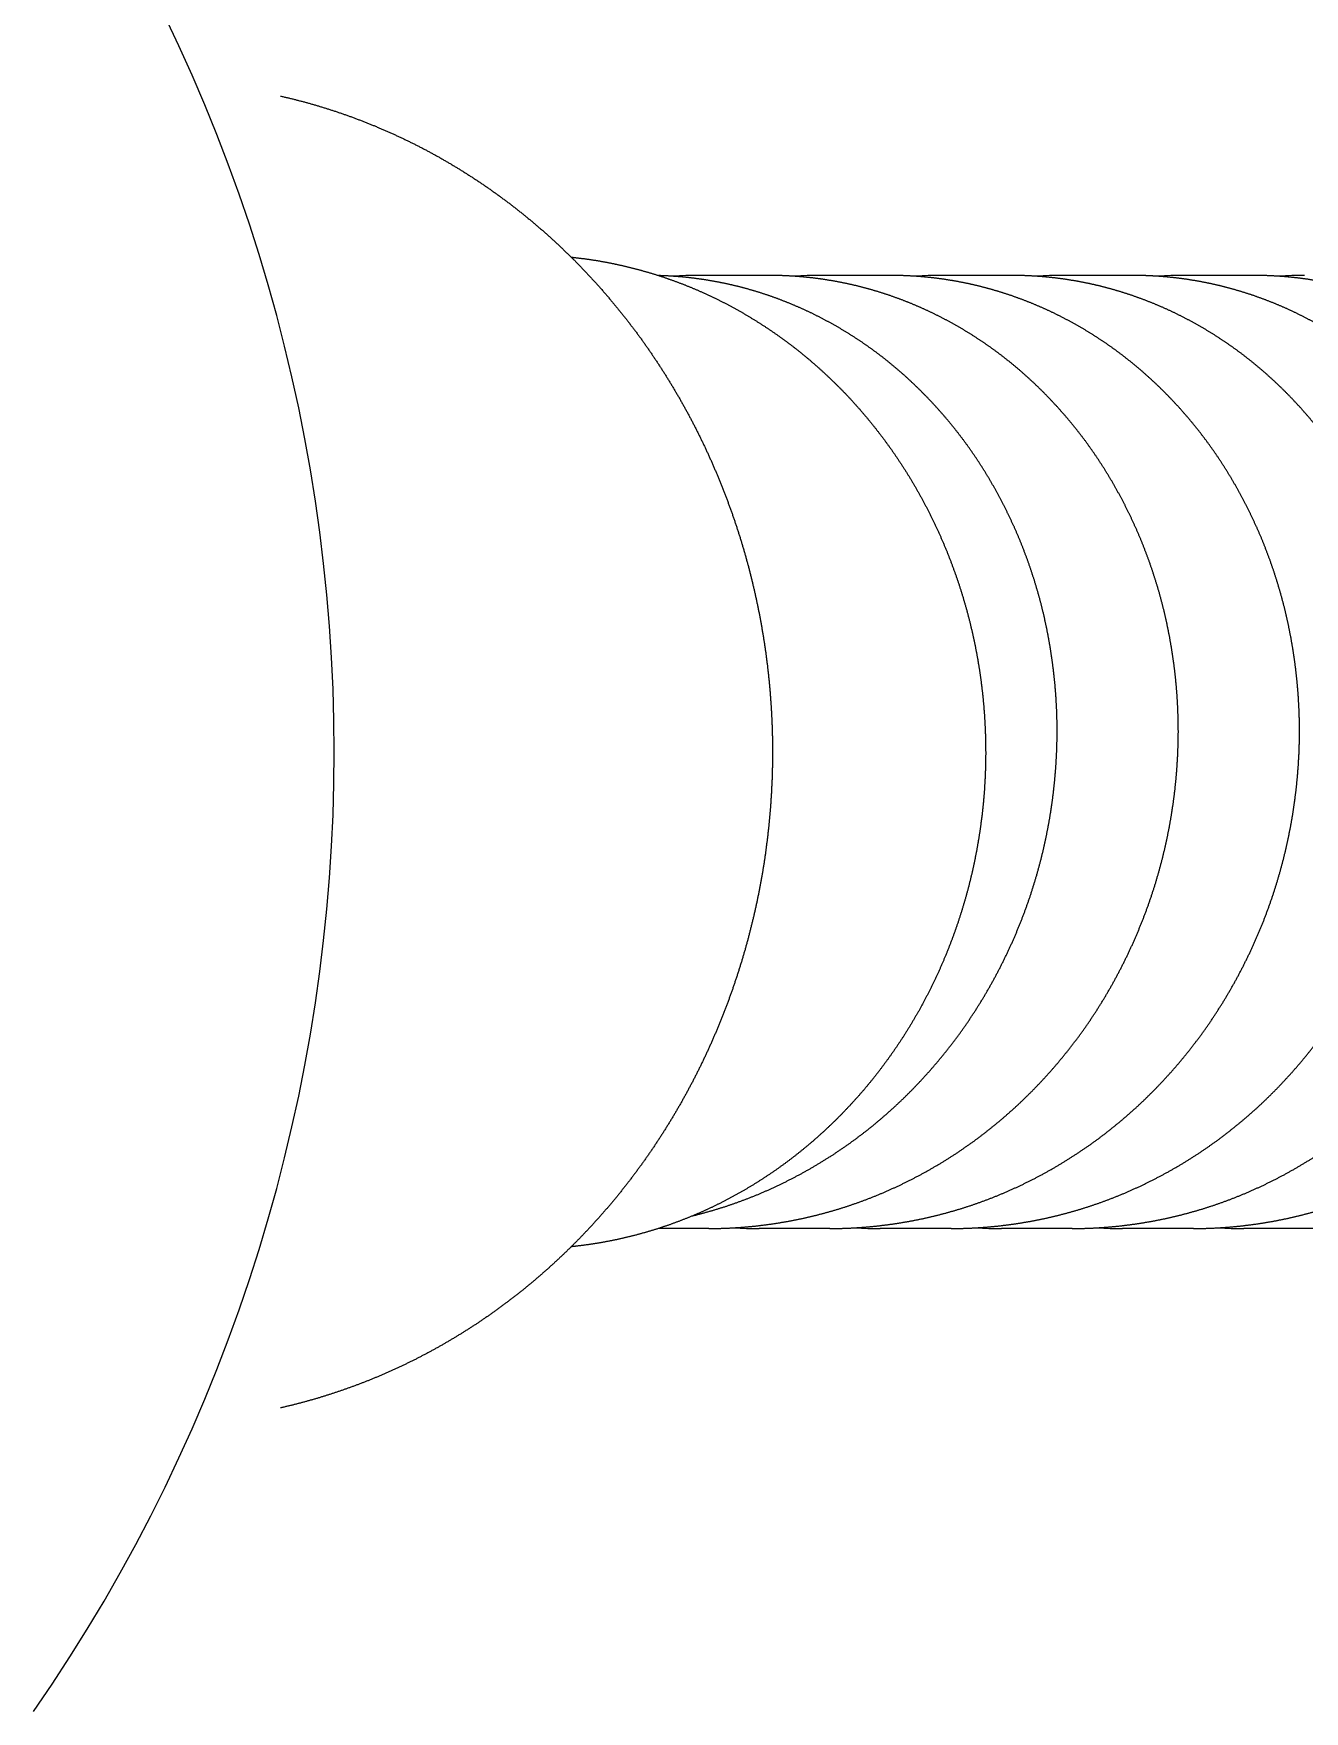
# Model space of a CAD drawing. Header units: millimetres. Extents: x 5066 to 5486, y -1867 to -1273.
# Drawn here: x 5408.071 to 5411.804, y -1439.068 to -1434.139 of the extents above; entities that cross this region are included whole.
import ezdxf

# ---------------------------------------------------------------- set-up
doc = ezdxf.new("R2010")
doc.units = ezdxf.units.MM
doc.header["$LTSCALE"] = 7
doc.header["$MEASUREMENT"] = 0
doc.layers.add('DWG', color=7, linetype='CONTINUOUS')

msp = doc.modelspace()

# ---------------------------------------------------------------- linework, layer by layer
at = {"layer": 'DWG'}
for p, q in [((5410.2324, -1434.8496), (5410.0242, -1434.8496)), ((5410.5884, -1434.8496), (5410.3802, -1434.8496)), ((5410.9444, -1434.8496), (5410.7362, -1434.8496)), ((5411.3004, -1434.8496), (5411.0922, -1434.8496)), ((5411.6563, -1434.8496), (5411.4482, -1434.8496)), ((5410.0544, -1437.6496), (5409.9063, -1437.6496)), ((5410.4104, -1437.6496), (5410.2022, -1437.6496)), ((5410.7664, -1437.6496), (5410.5582, -1437.6496)), ((5411.1224, -1437.6496), (5410.9142, -1437.6496)), ((5411.4784, -1437.6496), (5411.2702, -1437.6496)), ((5411.8343, -1437.6496), (5411.6262, -1437.6496))]:
    msp.add_line(p, q, dxfattribs=at)
for centre, radius, start, end in [((5404.0144, -1436.2496), 4.9399, 325.2097, 34.7918), ((5410.0219, -1435.8143), 0.9648, 89.8601, 94.2407), ((5410.3779, -1435.8143), 0.9648, 89.8601, 94.2407), ((5410.7339, -1435.8143), 0.9648, 89.8601, 94.2407), ((5411.0898, -1435.8143), 0.9648, 89.8601, 94.2407), ((5411.4458, -1435.8143), 0.9648, 89.8601, 94.2407), ((5411.8018, -1435.8143), 0.9648, 89.8601, 94.2407), ((5410.2, -1436.4778), 1.1718, 266.4936, 270.1065), ((5410.556, -1436.4778), 1.1718, 266.4936, 270.1065), ((5410.912, -1436.4778), 1.1718, 266.4936, 270.1065), ((5411.268, -1436.4778), 1.1718, 266.4936, 270.1065), ((5411.624, -1436.4778), 1.1718, 266.4936, 270.1065)]:
    msp.add_arc(centre, radius, start, end, dxfattribs=at)
for points, knots in [([(5408.7964, -1434.3226), (5408.8368, -1434.3322), (5408.8769, -1434.3428), (5408.9169, -1434.3545), (5408.9565, -1434.3671), (5408.9959, -1434.3806), (5409.035, -1434.3952), (5409.0738, -1434.4107), (5409.1122, -1434.4271), (5409.1503, -1434.4445), (5409.1879, -1434.4628), (5409.2252, -1434.4821), (5409.2621, -1434.5022), (5409.2985, -1434.5233), (5409.3345, -1434.5452), (5409.3701, -1434.5681), (5409.4052, -1434.5919), (5409.4399, -1434.6166), (5409.474, -1434.642), (5409.5075, -1434.6684), (5409.5405, -1434.6955), (5409.5729, -1434.7234), (5409.6047, -1434.7522), (5409.6358, -1434.7817), (5409.6664, -1434.8119), (5409.6962, -1434.8429), (5409.7255, -1434.8746), (5409.754, -1434.9071), (5409.7818, -1434.9402), (5409.8073, -1434.9719), (5409.8322, -1435.0041), (5409.8564, -1435.0369), (5409.8799, -1435.0703), (5409.9028, -1435.1042), (5409.925, -1435.1386), (5409.9465, -1435.1735), (5409.9673, -1435.2089), (5409.9875, -1435.2448), (5410.0069, -1435.2811), (5410.0256, -1435.3179), (5410.0435, -1435.355), (5410.0607, -1435.3926), (5410.0772, -1435.4306), (5410.0929, -1435.4689), (5410.1079, -1435.5077), (5410.1222, -1435.5469), (5410.1357, -1435.5864), (5410.1483, -1435.6261), (5410.1602, -1435.6662), (5410.1713, -1435.7065), (5410.1816, -1435.7471), (5410.1911, -1435.7878), (5410.1998, -1435.8288), (5410.2077, -1435.87), (5410.2148, -1435.9114), (5410.2211, -1435.9529), (5410.2265, -1435.9945), (5410.2311, -1436.0363), (5410.2349, -1436.0781), (5410.2379, -1436.1201), (5410.24, -1436.1622), (5410.2413, -1436.2043), (5410.2418, -1436.2464), (5410.2414, -1436.2885), (5410.2403, -1436.3306), (5410.2382, -1436.3727), (5410.2354, -1436.4147), (5410.2317, -1436.4566), (5410.2272, -1436.4985), (5410.2219, -1436.5402), (5410.2158, -1436.5818), (5410.2088, -1436.6232), (5410.201, -1436.6645), (5410.1924, -1436.7056), (5410.183, -1436.7465), (5410.1728, -1436.7871), (5410.1618, -1436.8275), (5410.15, -1436.8676), (5410.1374, -1436.9075), (5410.124, -1436.947), (5410.1099, -1436.9863), (5410.0949, -1437.0252), (5410.0792, -1437.0637), (5410.0628, -1437.1019), (5410.0456, -1437.1397), (5410.0276, -1437.1771), (5410.0089, -1437.2141), (5409.9895, -1437.2507), (5409.9693, -1437.2867), (5409.9485, -1437.3223), (5409.927, -1437.3573), (5409.9048, -1437.3919), (5409.882, -1437.4259), (5409.8584, -1437.4594), (5409.8342, -1437.4923), (5409.8094, -1437.5247), (5409.7839, -1437.5565), (5409.7578, -1437.5877), (5409.731, -1437.6183), (5409.7037, -1437.6483), (5409.6758, -1437.6776), (5409.6472, -1437.7063), (5409.6182, -1437.7343), (5409.5885, -1437.7617), (5409.5585, -1437.7882), (5409.528, -1437.8141), (5409.4969, -1437.8392), (5409.4654, -1437.8636), (5409.4333, -1437.8873), (5409.4008, -1437.9103), (5409.3679, -1437.9325), (5409.3345, -1437.9539), (5409.3007, -1437.9745), (5409.2665, -1437.9944), (5409.2319, -1438.0135), (5409.1969, -1438.0318), (5409.1616, -1438.0492), (5409.1259, -1438.0659), (5409.0899, -1438.0817), (5409.0541, -1438.0965), (5409.018, -1438.1104), (5408.9816, -1438.1235), (5408.945, -1438.1358), (5408.9082, -1438.1473), (5408.8711, -1438.1579), (5408.8338, -1438.1677), (5408.7964, -1438.1766)], [0.20457, 0.20457, 0.227243, 0.249915, 0.272588, 0.29526, 0.317933, 0.340605, 0.363278, 0.38595, 0.408623, 0.431295, 0.453968, 0.47664, 0.499313, 0.521985, 0.544762, 0.567539, 0.590317, 0.613094, 0.635871, 0.658648, 0.681425, 0.704202, 0.726979, 0.749756, 0.772533, 0.795311, 0.818088, 0.840865, 0.862237, 0.88361, 0.904982, 0.926355, 0.947727, 0.9691, 0.990472, 1.011845, 1.033217, 1.05459, 1.075962, 1.097335, 1.118707, 1.14008, 1.161452, 1.182905, 1.204357, 1.225809, 1.247262, 1.268714, 1.290167, 1.311619, 1.333071, 1.354524, 1.375976, 1.397429, 1.418881, 1.440333, 1.461786, 1.483238, 1.504724, 1.52621, 1.547696, 1.569183, 1.590669, 1.612155, 1.633641, 1.655127, 1.676613, 1.698099, 1.719586, 1.741072, 1.762558, 1.784044, 1.80553, 1.827006, 1.848483, 1.869959, 1.891435, 1.912911, 1.934388, 1.955864, 1.97734, 1.998817, 2.020293, 2.041769, 2.063245, 2.084722, 2.106198, 2.127674, 2.149096, 2.170517, 2.191938, 2.21336, 2.234781, 2.256202, 2.277624, 2.299045, 2.320466, 2.341888, 2.363309, 2.38473, 2.406152, 2.427573, 2.448995, 2.470316, 2.491638, 2.51296, 2.534282, 2.555604, 2.576925, 2.598247, 2.619569, 2.640891, 2.662213, 2.683534, 2.704856, 2.726178, 2.7475, 2.768822, 2.789847, 2.810872, 2.831897, 2.852922, 2.873947, 2.894972, 2.915997, 2.937022, 2.937022]), ([(5409.6504, -1434.796), (5409.6572, -1434.7966), (5409.69, -1434.8006), (5409.7227, -1434.8054), (5409.7553, -1434.8111), (5409.7877, -1434.8177), (5409.82, -1434.8252), (5409.8521, -1434.8335), (5409.884, -1434.8426), (5409.9157, -1434.8526), (5409.9472, -1434.8635), (5409.9784, -1434.8752), (5410.0093, -1434.8877), (5410.04, -1434.9011), (5410.0703, -1434.9152), (5410.1003, -1434.9302), (5410.13, -1434.946), (5410.1592, -1434.9625), (5410.1881, -1434.9799), (5410.2166, -1434.998), (5410.2447, -1435.0168), (5410.2724, -1435.0364), (5410.2996, -1435.0567), (5410.3263, -1435.0778), (5410.3526, -1435.0996), (5410.3783, -1435.1221), (5410.4036, -1435.1452), (5410.4283, -1435.1691), (5410.4525, -1435.1935), (5410.4761, -1435.2187), (5410.4991, -1435.2444), (5410.5216, -1435.2708), (5410.5434, -1435.2977), (5410.5646, -1435.3252), (5410.5852, -1435.3533), (5410.6052, -1435.3819), (5410.6244, -1435.4111), (5410.6431, -1435.4407), (5410.6611, -1435.4709), (5410.6784, -1435.5016), (5410.6949, -1435.5327), (5410.7108, -1435.5642), (5410.726, -1435.5961), (5410.7404, -1435.6285), (5410.7541, -1435.6612), (5410.767, -1435.6943), (5410.7792, -1435.7277), (5410.7907, -1435.7614), (5410.8013, -1435.7954), (5410.8112, -1435.8297), (5410.8203, -1435.8643), (5410.8287, -1435.8991), (5410.8362, -1435.9341), (5410.843, -1435.9693), (5410.8489, -1436.0047), (5410.854, -1436.0402), (5410.8584, -1436.0758), (5410.8619, -1436.1116), (5410.8646, -1436.1474), (5410.8665, -1436.1833), (5410.8676, -1436.2193), (5410.8679, -1436.2552), (5410.8674, -1436.2912), (5410.866, -1436.3271), (5410.8639, -1436.363), (5410.8609, -1436.3988), (5410.8571, -1436.4346), (5410.8525, -1436.4702), (5410.8471, -1436.5057), (5410.8409, -1436.541), (5410.8339, -1436.5762), (5410.8261, -1436.6111), (5410.8175, -1436.6459), (5410.8082, -1436.6804), (5410.798, -1436.7146), (5410.7871, -1436.7486), (5410.7754, -1436.7822), (5410.763, -1436.8155), (5410.7498, -1436.8485), (5410.7358, -1436.8811), (5410.7212, -1436.9134), (5410.7058, -1436.9452), (5410.6896, -1436.9766), (5410.6728, -1437.0076), (5410.6553, -1437.0381), (5410.6371, -1437.0681), (5410.6182, -1437.0977), (5410.5986, -1437.1267), (5410.5784, -1437.1552), (5410.5576, -1437.1831), (5410.5362, -1437.2105), (5410.5141, -1437.2373), (5410.4914, -1437.2634), (5410.4682, -1437.289), (5410.4443, -1437.314), (5410.42, -1437.3382), (5410.395, -1437.3619), (5410.3696, -1437.3848), (5410.3436, -1437.4071), (5410.3171, -1437.4287), (5410.2902, -1437.4495), (5410.2627, -1437.4697), (5410.2349, -1437.489), (5410.2066, -1437.5076), (5410.178, -1437.5255), (5410.1489, -1437.5426), (5410.1194, -1437.5589), (5410.0896, -1437.5744), (5410.0595, -1437.5891), (5410.029, -1437.603), (5409.9982, -1437.616), (5409.9671, -1437.6283), (5409.9358, -1437.6397), (5409.9042, -1437.6503), (5409.8723, -1437.66), (5409.8383, -1437.6694), (5409.8041, -1437.6778), (5409.7697, -1437.6852), (5409.7351, -1437.6916), (5409.7003, -1437.6971), (5409.6655, -1437.7016), (5409.6504, -1437.7031)], [6.376314, 6.376314, 6.381399, 6.405952, 6.430506, 6.455059, 6.479613, 6.504166, 6.52872, 6.553273, 6.577826, 6.60238, 6.62695, 6.651519, 6.676089, 6.700659, 6.725229, 6.749799, 6.774368, 6.798938, 6.823508, 6.848078, 6.872648, 6.897217, 6.921787, 6.946393, 6.970999, 6.995604, 7.02021, 7.044816, 7.069422, 7.094027, 7.118633, 7.143239, 7.167844, 7.19245, 7.217056, 7.241661, 7.2663, 7.290939, 7.315578, 7.340217, 7.364855, 7.389494, 7.414133, 7.438772, 7.46341, 7.488049, 7.512688, 7.537327, 7.561966, 7.586624, 7.611282, 7.63594, 7.660599, 7.685257, 7.709915, 7.734573, 7.759232, 7.78389, 7.808548, 7.833206, 7.857865, 7.882523, 7.907187, 7.93185, 7.956514, 7.981178, 8.005841, 8.030505, 8.055169, 8.079832, 8.104496, 8.12916, 8.153823, 8.178487, 8.203151, 8.227807, 8.252462, 8.277118, 8.301774, 8.32643, 8.351086, 8.375742, 8.400398, 8.425053, 8.449709, 8.474365, 8.499021, 8.523677, 8.548311, 8.572944, 8.597578, 8.622212, 8.646846, 8.671479, 8.696113, 8.720747, 8.74538, 8.770014, 8.794648, 8.819282, 8.843915, 8.868514, 8.893113, 8.917712, 8.942311, 8.96691, 8.991509, 9.016107, 9.040706, 9.065305, 9.089904, 9.114503, 9.139102, 9.163701, 9.189808, 9.215916, 9.242024, 9.268132, 9.294239, 9.320347, 9.331649, 9.331649]), ([(5410.0081, -1437.6119), (5410.0337, -1437.6054), (5410.0664, -1437.5962), (5410.0989, -1437.5862), (5410.131, -1437.5754), (5410.1649, -1437.5629), (5410.1986, -1437.5495), (5410.2319, -1437.5351), (5410.2649, -1437.5197), (5410.2976, -1437.5035), (5410.3299, -1437.4864), (5410.3617, -1437.4683), (5410.393, -1437.4495), (5410.4239, -1437.4298), (5410.4543, -1437.4092), (5410.484, -1437.3879), (5410.5132, -1437.3658), (5410.5419, -1437.3428), (5410.57, -1437.319), (5410.5976, -1437.2944), (5410.6246, -1437.269), (5410.651, -1437.2429), (5410.6767, -1437.216), (5410.7018, -1437.1885), (5410.7262, -1437.1603), (5410.7498, -1437.1315), (5410.7728, -1437.1021), (5410.7949, -1437.0721), (5410.8163, -1437.0416), (5410.8369, -1437.0104), (5410.8568, -1436.9787), (5410.8759, -1436.9464), (5410.8942, -1436.9135), (5410.9117, -1436.8801), (5410.9284, -1436.8463), (5410.9443, -1436.8121), (5410.9593, -1436.7774), (5410.9735, -1436.7425), (5410.9868, -1436.7072), (5410.9992, -1436.6716), (5411.0106, -1436.6357), (5411.0204, -1436.6024), (5411.0295, -1436.5688), (5411.0378, -1436.5349), (5411.0453, -1436.5008), (5411.052, -1436.4666), (5411.058, -1436.4322), (5411.0632, -1436.3976), (5411.0676, -1436.363), (5411.0712, -1436.3284), (5411.074, -1436.2937), (5411.0761, -1436.259), (5411.0773, -1436.2244), (5411.0778, -1436.1898), (5411.0774, -1436.1553), (5411.0763, -1436.1207), (5411.0743, -1436.0862), (5411.0716, -1436.0518), (5411.068, -1436.0175), (5411.0637, -1435.9832), (5411.0587, -1435.9492), (5411.0528, -1435.9153), (5411.0462, -1435.8816), (5411.0389, -1435.8482), (5411.0308, -1435.8151), (5411.0219, -1435.7823), (5411.0123, -1435.7498), (5411.002, -1435.7176), (5410.9909, -1435.6858), (5410.979, -1435.6542), (5410.9665, -1435.623), (5410.9532, -1435.5921), (5410.9392, -1435.5616), (5410.9245, -1435.5315), (5410.9092, -1435.5018), (5410.8931, -1435.4727), (5410.8765, -1435.444), (5410.8592, -1435.4158), (5410.8413, -1435.3882), (5410.8228, -1435.3612), (5410.8037, -1435.3347), (5410.7839, -1435.3088), (5410.7635, -1435.2834), (5410.7426, -1435.2586), (5410.721, -1435.2344), (5410.699, -1435.2108), (5410.6763, -1435.1878), (5410.6532, -1435.1654), (5410.6296, -1435.1437), (5410.6055, -1435.1228), (5410.5809, -1435.1025), (5410.556, -1435.0829), (5410.5306, -1435.0642), (5410.5027, -1435.0447), (5410.4742, -1435.0261), (5410.4453, -1435.0083), (5410.4159, -1434.9914), (5410.3861, -1434.9754), (5410.3559, -1434.9602), (5410.3253, -1434.946), (5410.2944, -1434.9328), (5410.2632, -1434.9205), (5410.2317, -1434.9091), (5410.2001, -1434.8988), (5410.1682, -1434.8894), (5410.1364, -1434.8811), (5410.1043, -1434.8737), (5410.0721, -1434.8674), (5410.0397, -1434.8619), (5410.0071, -1434.8575), (5409.9745, -1434.854), (5409.9418, -1434.8516), (5409.9091, -1434.8501), (5409.9077, -1434.85)], [1.623413, 1.623413, 1.760312, 1.936343, 2.112374, 2.288405, 2.475691, 2.662978, 2.850264, 3.03755, 3.224837, 3.412123, 3.59941, 3.786696, 3.973982, 4.161269, 4.348555, 4.535841, 4.723496, 4.911152, 5.098807, 5.286462, 5.474117, 5.661772, 5.849427, 6.037082, 6.224737, 6.412392, 6.600048, 6.787703, 6.975645, 7.163586, 7.351528, 7.53947, 7.727412, 7.915354, 8.103296, 8.291238, 8.47918, 8.667121, 8.855063, 9.043005, 9.216659, 9.390312, 9.563966, 9.737619, 9.911273, 10.084926, 10.25858, 10.432233, 10.605887, 10.77954, 10.953194, 11.126847, 11.300501, 11.474194, 11.647887, 11.82158, 11.995273, 12.168966, 12.342659, 12.516352, 12.690045, 12.863738, 13.037431, 13.211124, 13.384817, 13.55851, 13.732121, 13.905733, 14.079345, 14.252957, 14.426569, 14.60018, 14.773792, 14.947404, 15.121016, 15.294627, 15.468239, 15.641851, 15.815463, 15.988838, 16.162213, 16.335588, 16.508963, 16.682338, 16.855713, 17.029088, 17.202463, 17.375838, 17.549213, 17.722589, 17.895964, 18.069339, 18.256673, 18.444007, 18.63134, 18.818674, 19.006008, 19.193342, 19.380676, 19.56801, 19.755344, 19.942678, 20.130012, 20.317346, 20.503064, 20.688782, 20.8745, 21.060218, 21.245936, 21.431654, 21.617372, 21.803091, 21.810823, 21.810823]), ([(5410.0544, -1437.6496), (5410.0881, -1437.6491), (5410.1219, -1437.6478), (5410.1557, -1437.6455), (5410.1894, -1437.6424), (5410.2231, -1437.6384), (5410.2567, -1437.6335), (5410.2902, -1437.6278), (5410.3236, -1437.6212), (5410.3567, -1437.6137), (5410.3897, -1437.6054), (5410.4224, -1437.5962), (5410.4549, -1437.5862), (5410.487, -1437.5754), (5410.5209, -1437.5629), (5410.5546, -1437.5495), (5410.5879, -1437.5351), (5410.6209, -1437.5197), (5410.6536, -1437.5035), (5410.6858, -1437.4864), (5410.7177, -1437.4683), (5410.749, -1437.4495), (5410.7799, -1437.4298), (5410.8102, -1437.4092), (5410.84, -1437.3879), (5410.8692, -1437.3658), (5410.8979, -1437.3428), (5410.926, -1437.319), (5410.9536, -1437.2944), (5410.9806, -1437.269), (5411.007, -1437.2429), (5411.0327, -1437.216), (5411.0578, -1437.1885), (5411.0822, -1437.1603), (5411.1058, -1437.1315), (5411.1288, -1437.1021), (5411.1509, -1437.0721), (5411.1723, -1437.0416), (5411.1929, -1437.0104), (5411.2128, -1436.9787), (5411.2319, -1436.9464), (5411.2502, -1436.9135), (5411.2677, -1436.8801), (5411.2844, -1436.8463), (5411.3003, -1436.8121), (5411.3153, -1436.7774), (5411.3295, -1436.7425), (5411.3428, -1436.7072), (5411.3552, -1436.6716), (5411.3666, -1436.6357), (5411.3764, -1436.6024), (5411.3855, -1436.5688), (5411.3937, -1436.5349), (5411.4013, -1436.5008), (5411.408, -1436.4666), (5411.414, -1436.4322), (5411.4192, -1436.3976), (5411.4236, -1436.363), (5411.4272, -1436.3284), (5411.43, -1436.2937), (5411.4321, -1436.259), (5411.4333, -1436.2244), (5411.4338, -1436.1898), (5411.4334, -1436.1553), (5411.4322, -1436.1207), (5411.4303, -1436.0862), (5411.4276, -1436.0518), (5411.424, -1436.0175), (5411.4197, -1435.9832), (5411.4147, -1435.9492), (5411.4088, -1435.9153), (5411.4022, -1435.8816), (5411.3949, -1435.8482), (5411.3868, -1435.8151), (5411.3779, -1435.7823), (5411.3683, -1435.7498), (5411.358, -1435.7176), (5411.3469, -1435.6858), (5411.335, -1435.6542), (5411.3225, -1435.623), (5411.3092, -1435.5921), (5411.2952, -1435.5616), (5411.2805, -1435.5315), (5411.2652, -1435.5018), (5411.2491, -1435.4727), (5411.2325, -1435.444), (5411.2152, -1435.4158), (5411.1973, -1435.3882), (5411.1788, -1435.3612), (5411.1597, -1435.3347), (5411.1399, -1435.3088), (5411.1195, -1435.2834), (5411.0986, -1435.2586), (5411.077, -1435.2344), (5411.0549, -1435.2108), (5411.0323, -1435.1878), (5411.0092, -1435.1654), (5410.9856, -1435.1437), (5410.9615, -1435.1228), (5410.9369, -1435.1025), (5410.9119, -1435.0829), (5410.8866, -1435.0642), (5410.8587, -1435.0447), (5410.8302, -1435.0261), (5410.8013, -1435.0083), (5410.7719, -1434.9914), (5410.7421, -1434.9754), (5410.7119, -1434.9602), (5410.6813, -1434.946), (5410.6504, -1434.9328), (5410.6192, -1434.9205), (5410.5877, -1434.9091), (5410.5561, -1434.8988), (5410.5242, -1434.8894), (5410.4924, -1434.8811), (5410.4603, -1434.8737), (5410.4281, -1434.8674), (5410.3956, -1434.8619), (5410.3631, -1434.8575), (5410.3305, -1434.854), (5410.2978, -1434.8516), (5410.2651, -1434.8501), (5410.2324, -1434.8496)], [0, 0, 0.176031, 0.352063, 0.528094, 0.704125, 0.880156, 1.056188, 1.232219, 1.40825, 1.584281, 1.760313, 1.936344, 2.112375, 2.288407, 2.475693, 2.662979, 2.850266, 3.037552, 3.224838, 3.412125, 3.599411, 3.786697, 3.973984, 4.16127, 4.348557, 4.535843, 4.723498, 4.911153, 5.098808, 5.286463, 5.474118, 5.661774, 5.849429, 6.037084, 6.224739, 6.412394, 6.600049, 6.787704, 6.975646, 7.163588, 7.35153, 7.539472, 7.727414, 7.915355, 8.103297, 8.291239, 8.479181, 8.667123, 8.855065, 9.043007, 9.21666, 9.390314, 9.563967, 9.737621, 9.911274, 10.084928, 10.258581, 10.432235, 10.605888, 10.779542, 10.953195, 11.126849, 11.300502, 11.474195, 11.647888, 11.821581, 11.995274, 12.168967, 12.34266, 12.516353, 12.690046, 12.863739, 13.037432, 13.211125, 13.384818, 13.558511, 13.732123, 13.905735, 14.079346, 14.252958, 14.42657, 14.600182, 14.773794, 14.947405, 15.121017, 15.294629, 15.468241, 15.641852, 15.815464, 15.988839, 16.162214, 16.335589, 16.508964, 16.68234, 16.855715, 17.02909, 17.202465, 17.37584, 17.549215, 17.72259, 17.895965, 18.06934, 18.256674, 18.444008, 18.631342, 18.818676, 19.00601, 19.193344, 19.380678, 19.568011, 19.755345, 19.942679, 20.130013, 20.317347, 20.503065, 20.688783, 20.874501, 21.060219, 21.245937, 21.431655, 21.617373, 21.803091, 21.988809, 21.988809]), ([(5410.4104, -1437.6496), (5410.4441, -1437.6491), (5410.4779, -1437.6478), (5410.5117, -1437.6455), (5410.5454, -1437.6424), (5410.5791, -1437.6384), (5410.6127, -1437.6335), (5410.6462, -1437.6278), (5410.6796, -1437.6212), (5410.7127, -1437.6137), (5410.7457, -1437.6054), (5410.7784, -1437.5962), (5410.8109, -1437.5862), (5410.843, -1437.5754), (5410.8769, -1437.5629), (5410.9106, -1437.5495), (5410.9439, -1437.5351), (5410.9769, -1437.5197), (5411.0096, -1437.5035), (5411.0418, -1437.4864), (5411.0737, -1437.4683), (5411.105, -1437.4495), (5411.1359, -1437.4298), (5411.1662, -1437.4092), (5411.196, -1437.3879), (5411.2252, -1437.3658), (5411.2539, -1437.3428), (5411.282, -1437.319), (5411.3096, -1437.2944), (5411.3366, -1437.269), (5411.363, -1437.2429), (5411.3887, -1437.216), (5411.4138, -1437.1885), (5411.4382, -1437.1603), (5411.4618, -1437.1315), (5411.4848, -1437.1021), (5411.5069, -1437.0721), (5411.5283, -1437.0416), (5411.5489, -1437.0104), (5411.5688, -1436.9787), (5411.5879, -1436.9464), (5411.6062, -1436.9135), (5411.6237, -1436.8801), (5411.6404, -1436.8463), (5411.6563, -1436.8121), (5411.6713, -1436.7774), (5411.6855, -1436.7425), (5411.6988, -1436.7072), (5411.7112, -1436.6716), (5411.7226, -1436.6357), (5411.7324, -1436.6024), (5411.7415, -1436.5688), (5411.7497, -1436.5349), (5411.7572, -1436.5008), (5411.764, -1436.4666), (5411.77, -1436.4322), (5411.7751, -1436.3976), (5411.7796, -1436.363), (5411.7832, -1436.3284), (5411.786, -1436.2937), (5411.7881, -1436.259), (5411.7893, -1436.2244), (5411.7898, -1436.1898), (5411.7894, -1436.1553), (5411.7882, -1436.1207), (5411.7863, -1436.0862), (5411.7835, -1436.0518), (5411.78, -1436.0175), (5411.7757, -1435.9832), (5411.7707, -1435.9492), (5411.7648, -1435.9153), (5411.7582, -1435.8816), (5411.7509, -1435.8482), (5411.7428, -1435.8151), (5411.7339, -1435.7823), (5411.7243, -1435.7498), (5411.714, -1435.7176), (5411.7029, -1435.6858), (5411.691, -1435.6542), (5411.6785, -1435.623), (5411.6652, -1435.5921), (5411.6512, -1435.5616), (5411.6365, -1435.5315), (5411.6211, -1435.5018), (5411.6051, -1435.4727), (5411.5885, -1435.444), (5411.5712, -1435.4158), (5411.5533, -1435.3882), (5411.5348, -1435.3612), (5411.5156, -1435.3347), (5411.4959, -1435.3088), (5411.4755, -1435.2834), (5411.4546, -1435.2586), (5411.433, -1435.2344), (5411.4109, -1435.2108), (5411.3883, -1435.1878), (5411.3652, -1435.1654), (5411.3415, -1435.1437), (5411.3174, -1435.1228), (5411.2929, -1435.1025), (5411.2679, -1435.0829), (5411.2426, -1435.0642), (5411.2147, -1435.0447), (5411.1862, -1435.0261), (5411.1573, -1435.0083), (5411.1279, -1434.9914), (5411.0981, -1434.9754), (5411.0679, -1434.9602), (5411.0373, -1434.946), (5411.0064, -1434.9328), (5410.9752, -1434.9205), (5410.9437, -1434.9091), (5410.912, -1434.8988), (5410.8802, -1434.8894), (5410.8483, -1434.8811), (5410.8163, -1434.8737), (5410.784, -1434.8674), (5410.7516, -1434.8619), (5410.7191, -1434.8575), (5410.6865, -1434.854), (5410.6538, -1434.8516), (5410.6211, -1434.8501), (5410.5884, -1434.8496)], [0, 0, 0.176031, 0.352063, 0.528094, 0.704126, 0.880157, 1.056188, 1.23222, 1.408251, 1.584283, 1.760314, 1.936345, 2.112377, 2.288408, 2.475694, 2.662981, 2.850267, 3.037554, 3.22484, 3.412126, 3.599413, 3.786699, 3.973985, 4.161272, 4.348558, 4.535844, 4.723499, 4.911155, 5.09881, 5.286465, 5.47412, 5.661775, 5.84943, 6.037085, 6.22474, 6.412395, 6.600051, 6.787706, 6.975648, 7.163589, 7.351531, 7.539473, 7.727415, 7.915357, 8.103299, 8.291241, 8.479183, 8.667124, 8.855066, 9.043008, 9.216662, 9.390315, 9.563969, 9.737622, 9.911276, 10.084929, 10.258583, 10.432236, 10.60589, 10.779543, 10.953197, 11.12685, 11.300504, 11.474197, 11.64789, 11.821583, 11.995276, 12.168969, 12.342662, 12.516355, 12.690048, 12.863741, 13.037434, 13.211127, 13.38482, 13.558513, 13.732124, 13.905736, 14.079348, 14.25296, 14.426572, 14.600183, 14.773795, 14.947407, 15.121019, 15.29463, 15.468242, 15.641854, 15.815466, 15.988841, 16.162216, 16.335591, 16.508966, 16.682341, 16.855716, 17.029091, 17.202466, 17.375841, 17.549216, 17.722592, 17.895967, 18.069342, 18.256676, 18.444009, 18.631343, 18.818677, 19.006011, 19.193345, 19.380679, 19.568013, 19.755347, 19.942681, 20.130015, 20.317348, 20.503066, 20.688784, 20.874502, 21.06022, 21.245938, 21.431655, 21.617373, 21.803091, 21.988809, 21.988809]), ([(5410.7664, -1437.6496), (5410.8001, -1437.6491), (5410.8339, -1437.6478), (5410.8677, -1437.6455), (5410.9014, -1437.6424), (5410.9351, -1437.6384), (5410.9687, -1437.6335), (5411.0022, -1437.6278), (5411.0355, -1437.6212), (5411.0687, -1437.6137), (5411.1017, -1437.6054), (5411.1344, -1437.5962), (5411.1668, -1437.5862), (5411.199, -1437.5754), (5411.2329, -1437.5629), (5411.2665, -1437.5495), (5411.2999, -1437.5351), (5411.3329, -1437.5197), (5411.3656, -1437.5035), (5411.3978, -1437.4864), (5411.4297, -1437.4683), (5411.461, -1437.4495), (5411.4919, -1437.4298), (5411.5222, -1437.4092), (5411.552, -1437.3879), (5411.5812, -1437.3658), (5411.6099, -1437.3428), (5411.638, -1437.319), (5411.6656, -1437.2944), (5411.6926, -1437.269), (5411.719, -1437.2429), (5411.7447, -1437.216), (5411.7698, -1437.1885), (5411.7942, -1437.1603), (5411.8178, -1437.1315), (5411.8407, -1437.1021), (5411.8629, -1437.0721), (5411.8843, -1437.0416), (5411.9049, -1437.0104), (5411.9248, -1436.9787), (5411.9439, -1436.9464), (5411.9622, -1436.9135), (5411.9797, -1436.8801), (5411.9964, -1436.8463), (5412.0123, -1436.8121), (5412.0273, -1436.7774), (5412.0415, -1436.7425), (5412.0548, -1436.7072), (5412.0671, -1436.6716), (5412.0786, -1436.6357), (5412.0884, -1436.6024), (5412.0975, -1436.5688), (5412.1057, -1436.5349), (5412.1132, -1436.5008), (5412.12, -1436.4666), (5412.1259, -1436.4322), (5412.1311, -1436.3976), (5412.1355, -1436.363), (5412.1392, -1436.3284), (5412.142, -1436.2937), (5412.144, -1436.259), (5412.1453, -1436.2244), (5412.1457, -1436.1898), (5412.1454, -1436.1553), (5412.1442, -1436.1207), (5412.1423, -1436.0862), (5412.1395, -1436.0518), (5412.136, -1436.0175), (5412.1317, -1435.9832), (5412.1266, -1435.9492), (5412.1208, -1435.9153), (5412.1142, -1435.8816), (5412.1069, -1435.8482), (5412.0987, -1435.8151), (5412.0899, -1435.7823), (5412.0803, -1435.7498), (5412.07, -1435.7176), (5412.0589, -1435.6858), (5412.047, -1435.6542), (5412.0344, -1435.623), (5412.0212, -1435.5921), (5412.0072, -1435.5616), (5411.9925, -1435.5315), (5411.9771, -1435.5018), (5411.9611, -1435.4727), (5411.9445, -1435.444), (5411.9272, -1435.4158), (5411.9093, -1435.3882), (5411.8908, -1435.3612), (5411.8716, -1435.3347), (5411.8519, -1435.3088), (5411.8315, -1435.2834), (5411.8106, -1435.2586), (5411.789, -1435.2344), (5411.7669, -1435.2108), (5411.7443, -1435.1878), (5411.7212, -1435.1654), (5411.6975, -1435.1437), (5411.6734, -1435.1228), (5411.6489, -1435.1025), (5411.6239, -1435.0829), (5411.5986, -1435.0642), (5411.5706, -1435.0447), (5411.5422, -1435.0261), (5411.5133, -1435.0083), (5411.4839, -1434.9914), (5411.4541, -1434.9754), (5411.4239, -1434.9602), (5411.3933, -1434.946), (5411.3624, -1434.9328), (5411.3312, -1434.9205), (5411.2997, -1434.9091), (5411.268, -1434.8988), (5411.2362, -1434.8894), (5411.2043, -1434.8811), (5411.1723, -1434.8737), (5411.14, -1434.8674), (5411.1076, -1434.8619), (5411.0751, -1434.8575), (5411.0425, -1434.854), (5411.0098, -1434.8516), (5410.9771, -1434.8501), (5410.9444, -1434.8496)], [0, 0, 0.176032, 0.352063, 0.528095, 0.704126, 0.880158, 1.056189, 1.232221, 1.408252, 1.584284, 1.760315, 1.936347, 2.112378, 2.28841, 2.475696, 2.662982, 2.850269, 3.037555, 3.224841, 3.412128, 3.599414, 3.7867, 3.973987, 4.161273, 4.348559, 4.535846, 4.723501, 4.911156, 5.098811, 5.286466, 5.474121, 5.661776, 5.849432, 6.037087, 6.224742, 6.412397, 6.600052, 6.787707, 6.975649, 7.163591, 7.351533, 7.539475, 7.727417, 7.915358, 8.1033, 8.291242, 8.479184, 8.667126, 8.855068, 9.04301, 9.216663, 9.390317, 9.56397, 9.737624, 9.911277, 10.084931, 10.258584, 10.432238, 10.605891, 10.779545, 10.953198, 11.126852, 11.300505, 11.474198, 11.647891, 11.821584, 11.995277, 12.16897, 12.342663, 12.516356, 12.690049, 12.863742, 13.037435, 13.211128, 13.384821, 13.558514, 13.732126, 13.905738, 14.079349, 14.252961, 14.426573, 14.600185, 14.773797, 14.947408, 15.12102, 15.294632, 15.468244, 15.641855, 15.815467, 15.988842, 16.162217, 16.335592, 16.508967, 16.682343, 16.855718, 17.029093, 17.202468, 17.375843, 17.549218, 17.722593, 17.895968, 18.069343, 18.256677, 18.444011, 18.631345, 18.818679, 19.006013, 19.193347, 19.38068, 19.568014, 19.755348, 19.942682, 20.130016, 20.31735, 20.503068, 20.688785, 20.874503, 21.060221, 21.245938, 21.431656, 21.617373, 21.803091, 21.988809, 21.988809]), ([(5411.1224, -1437.6496), (5411.1561, -1437.6491), (5411.1899, -1437.6478), (5411.2236, -1437.6455), (5411.2574, -1437.6424), (5411.2911, -1437.6384), (5411.3247, -1437.6335), (5411.3582, -1437.6278), (5411.3915, -1437.6212), (5411.4247, -1437.6137), (5411.4577, -1437.6054), (5411.4904, -1437.5962), (5411.5228, -1437.5862), (5411.555, -1437.5754), (5411.5889, -1437.5629), (5411.6225, -1437.5495), (5411.6559, -1437.5351), (5411.6889, -1437.5197), (5411.7216, -1437.5035), (5411.7538, -1437.4864), (5411.7856, -1437.4683), (5411.817, -1437.4495), (5411.8479, -1437.4298), (5411.8782, -1437.4092), (5411.908, -1437.3879), (5411.9372, -1437.3658), (5411.9659, -1437.3428), (5411.994, -1437.319), (5412.0216, -1437.2944), (5412.0486, -1437.269), (5412.0749, -1437.2429), (5412.1007, -1437.216), (5412.1258, -1437.1885), (5412.1501, -1437.1603), (5412.1738, -1437.1315), (5412.1967, -1437.1021), (5412.2189, -1437.0721), (5412.2403, -1437.0416), (5412.2609, -1437.0104), (5412.2808, -1436.9787), (5412.2999, -1436.9464), (5412.3182, -1436.9135), (5412.3357, -1436.8801), (5412.3524, -1436.8463), (5412.3683, -1436.8121), (5412.3833, -1436.7774), (5412.3975, -1436.7425), (5412.4108, -1436.7072), (5412.4231, -1436.6716), (5412.4346, -1436.6357), (5412.4444, -1436.6024), (5412.4534, -1436.5688), (5412.4617, -1436.5349), (5412.4692, -1436.5008), (5412.476, -1436.4666), (5412.4819, -1436.4322), (5412.4871, -1436.3976), (5412.4915, -1436.363), (5412.4952, -1436.3284), (5412.498, -1436.2937), (5412.5, -1436.259), (5412.5013, -1436.2244), (5412.5017, -1436.1898), (5412.5014, -1436.1553), (5412.5002, -1436.1207), (5412.4983, -1436.0862), (5412.4955, -1436.0518), (5412.492, -1436.0175), (5412.4877, -1435.9832), (5412.4826, -1435.9492), (5412.4768, -1435.9153), (5412.4702, -1435.8816), (5412.4628, -1435.8482), (5412.4547, -1435.8151), (5412.4459, -1435.7823), (5412.4363, -1435.7498), (5412.4259, -1435.7176), (5412.4149, -1435.6858), (5412.403, -1435.6542), (5412.3904, -1435.623), (5412.3771, -1435.5921), (5412.3632, -1435.5616), (5412.3485, -1435.5315), (5412.3331, -1435.5018), (5412.3171, -1435.4727), (5412.3005, -1435.444), (5412.2832, -1435.4158), (5412.2653, -1435.3882), (5412.2467, -1435.3612), (5412.2276, -1435.3347), (5412.2079, -1435.3088), (5412.1875, -1435.2834), (5412.1665, -1435.2586), (5412.145, -1435.2344), (5412.1229, -1435.2108), (5412.1003, -1435.1878), (5412.0772, -1435.1654), (5412.0535, -1435.1437), (5412.0294, -1435.1228), (5412.0049, -1435.1025), (5411.9799, -1435.0829), (5411.9545, -1435.0642), (5411.9266, -1435.0447), (5411.8982, -1435.0261), (5411.8693, -1435.0083), (5411.8399, -1434.9914), (5411.8101, -1434.9754), (5411.7798, -1434.9602), (5411.7493, -1434.946), (5411.7184, -1434.9328), (5411.6872, -1434.9205), (5411.6557, -1434.9091), (5411.624, -1434.8988), (5411.5921, -1434.8894), (5411.5603, -1434.8811), (5411.5283, -1434.8737), (5411.496, -1434.8674), (5411.4636, -1434.8619), (5411.4311, -1434.8575), (5411.3984, -1434.854), (5411.3658, -1434.8516), (5411.3331, -1434.8501), (5411.3004, -1434.8496)], [0, 0, 0.176032, 0.352063, 0.528095, 0.704126, 0.880158, 1.05619, 1.232221, 1.408253, 1.584285, 1.760316, 1.936348, 2.112379, 2.288411, 2.475697, 2.662984, 2.85027, 3.037556, 3.224843, 3.412129, 3.599416, 3.786702, 3.973988, 4.161275, 4.348561, 4.535847, 4.723502, 4.911157, 5.098813, 5.286468, 5.474123, 5.661778, 5.849433, 6.037088, 6.224743, 6.412398, 6.600054, 6.787709, 6.97565, 7.163592, 7.351534, 7.539476, 7.727418, 7.91536, 8.103302, 8.291244, 8.479186, 8.667127, 8.855069, 9.043011, 9.216665, 9.390318, 9.563972, 9.737625, 9.911279, 10.084932, 10.258586, 10.432239, 10.605893, 10.779546, 10.9532, 11.126853, 11.300507, 11.4742, 11.647893, 11.821586, 11.995279, 12.168972, 12.342665, 12.516358, 12.690051, 12.863744, 13.037437, 13.21113, 13.384823, 13.558516, 13.732127, 13.905739, 14.079351, 14.252963, 14.426574, 14.600186, 14.773798, 14.94741, 15.121021, 15.294633, 15.468245, 15.641857, 15.815469, 15.988844, 16.162219, 16.335594, 16.508969, 16.682344, 16.855719, 17.029094, 17.202469, 17.375844, 17.549219, 17.722594, 17.89597, 18.069345, 18.256679, 18.444012, 18.631346, 18.81868, 19.006014, 19.193348, 19.380682, 19.568016, 19.75535, 19.942684, 20.130017, 20.317351, 20.503069, 20.688786, 20.874504, 21.060221, 21.245939, 21.431656, 21.617374, 21.803091, 21.988809, 21.988809]), ([(5411.4784, -1437.6496), (5411.5121, -1437.6491), (5411.5459, -1437.6478), (5411.5796, -1437.6455), (5411.6134, -1437.6424), (5411.6471, -1437.6384), (5411.6807, -1437.6335), (5411.7142, -1437.6278), (5411.7475, -1437.6212), (5411.7807, -1437.6137), (5411.8137, -1437.6054), (5411.8464, -1437.5962), (5411.8788, -1437.5862), (5411.911, -1437.5754), (5411.9449, -1437.5629), (5411.9785, -1437.5495), (5412.0119, -1437.5351), (5412.0449, -1437.5197), (5412.0776, -1437.5035), (5412.1098, -1437.4864), (5412.1416, -1437.4683), (5412.173, -1437.4495), (5412.2039, -1437.4298), (5412.2342, -1437.4092), (5412.264, -1437.3879), (5412.2932, -1437.3658), (5412.3218, -1437.3428), (5412.35, -1437.319), (5412.3776, -1437.2944), (5412.4046, -1437.269), (5412.4309, -1437.2429), (5412.4567, -1437.216), (5412.4817, -1437.1885), (5412.5061, -1437.1603), (5412.5298, -1437.1315), (5412.5527, -1437.1021), (5412.5749, -1437.0721), (5412.5963, -1437.0416), (5412.6169, -1437.0104), (5412.6367, -1436.9787), (5412.6559, -1436.9464), (5412.6742, -1436.9135), (5412.6917, -1436.8801), (5412.7084, -1436.8463), (5412.7243, -1436.8121), (5412.7393, -1436.7774), (5412.7535, -1436.7425), (5412.7667, -1436.7072), (5412.7791, -1436.6716), (5412.7906, -1436.6357), (5412.8004, -1436.6024), (5412.8094, -1436.5688), (5412.8177, -1436.5349), (5412.8252, -1436.5008), (5412.832, -1436.4666), (5412.8379, -1436.4322), (5412.8431, -1436.3976), (5412.8475, -1436.363), (5412.8512, -1436.3284), (5412.854, -1436.2937), (5412.856, -1436.259), (5412.8573, -1436.2244), (5412.8577, -1436.1898), (5412.8574, -1436.1553), (5412.8562, -1436.1207), (5412.8543, -1436.0862), (5412.8515, -1436.0518), (5412.848, -1436.0175), (5412.8437, -1435.9832), (5412.8386, -1435.9492), (5412.8328, -1435.9153), (5412.8262, -1435.8816), (5412.8188, -1435.8482), (5412.8107, -1435.8151), (5412.8019, -1435.7823), (5412.7923, -1435.7498), (5412.7819, -1435.7176), (5412.7708, -1435.6858), (5412.759, -1435.6542), (5412.7464, -1435.623), (5412.7331, -1435.5921), (5412.7191, -1435.5616), (5412.7045, -1435.5315), (5412.6891, -1435.5018), (5412.6731, -1435.4727), (5412.6564, -1435.444), (5412.6392, -1435.4158), (5412.6212, -1435.3882), (5412.6027, -1435.3612), (5412.5836, -1435.3347), (5412.5639, -1435.3088), (5412.5435, -1435.2834), (5412.5225, -1435.2586), (5412.501, -1435.2344), (5412.4789, -1435.2108), (5412.4563, -1435.1878), (5412.4331, -1435.1654), (5412.4095, -1435.1437), (5412.3854, -1435.1228), (5412.3609, -1435.1025), (5412.3359, -1435.0829), (5412.3105, -1435.0642), (5412.2826, -1435.0447), (5412.2542, -1435.0261), (5412.2253, -1435.0083), (5412.1959, -1434.9914), (5412.1661, -1434.9754), (5412.1358, -1434.9602), (5412.1053, -1434.946), (5412.0744, -1434.9328), (5412.0432, -1434.9205), (5412.0117, -1434.9091), (5411.98, -1434.8988), (5411.9481, -1434.8894), (5411.9163, -1434.8811), (5411.8843, -1434.8737), (5411.852, -1434.8674), (5411.8196, -1434.8619), (5411.7871, -1434.8575), (5411.7544, -1434.854), (5411.7217, -1434.8516), (5411.689, -1434.8501), (5411.6563, -1434.8496)], [0, 0, 0.176032, 0.352063, 0.528095, 0.704127, 0.880159, 1.05619, 1.232222, 1.408254, 1.584286, 1.760317, 1.936349, 2.112381, 2.288413, 2.475699, 2.662985, 2.850272, 3.037558, 3.224844, 3.412131, 3.599417, 3.786703, 3.97399, 4.161276, 4.348562, 4.535849, 4.723504, 4.911159, 5.098814, 5.286469, 5.474124, 5.661779, 5.849434, 6.03709, 6.224745, 6.4124, 6.600055, 6.78771, 6.975652, 7.163594, 7.351536, 7.539478, 7.727419, 7.915361, 8.103303, 8.291245, 8.479187, 8.667129, 8.855071, 9.043013, 9.216666, 9.39032, 9.563973, 9.737627, 9.91128, 10.084933, 10.258587, 10.43224, 10.605894, 10.779547, 10.953201, 11.126854, 11.300508, 11.474201, 11.647894, 11.821587, 11.99528, 12.168973, 12.342666, 12.516359, 12.690052, 12.863745, 13.037438, 13.211131, 13.384824, 13.558517, 13.732129, 13.905741, 14.079352, 14.252964, 14.426576, 14.600188, 14.773799, 14.947411, 15.121023, 15.294635, 15.468246, 15.641858, 15.81547, 15.988845, 16.16222, 16.335595, 16.50897, 16.682345, 16.85572, 17.029096, 17.202471, 17.375846, 17.549221, 17.722596, 17.895971, 18.069346, 18.25668, 18.444014, 18.631348, 18.818682, 19.006016, 19.193349, 19.380683, 19.568017, 19.755351, 19.942685, 20.130019, 20.317353, 20.50307, 20.688787, 20.874505, 21.060222, 21.245939, 21.431657, 21.617374, 21.803091, 21.988809, 21.988809])]:
    msp.add_open_spline(points, degree=1, knots=knots, dxfattribs=at)

doc.saveas('drawing.dxf')
